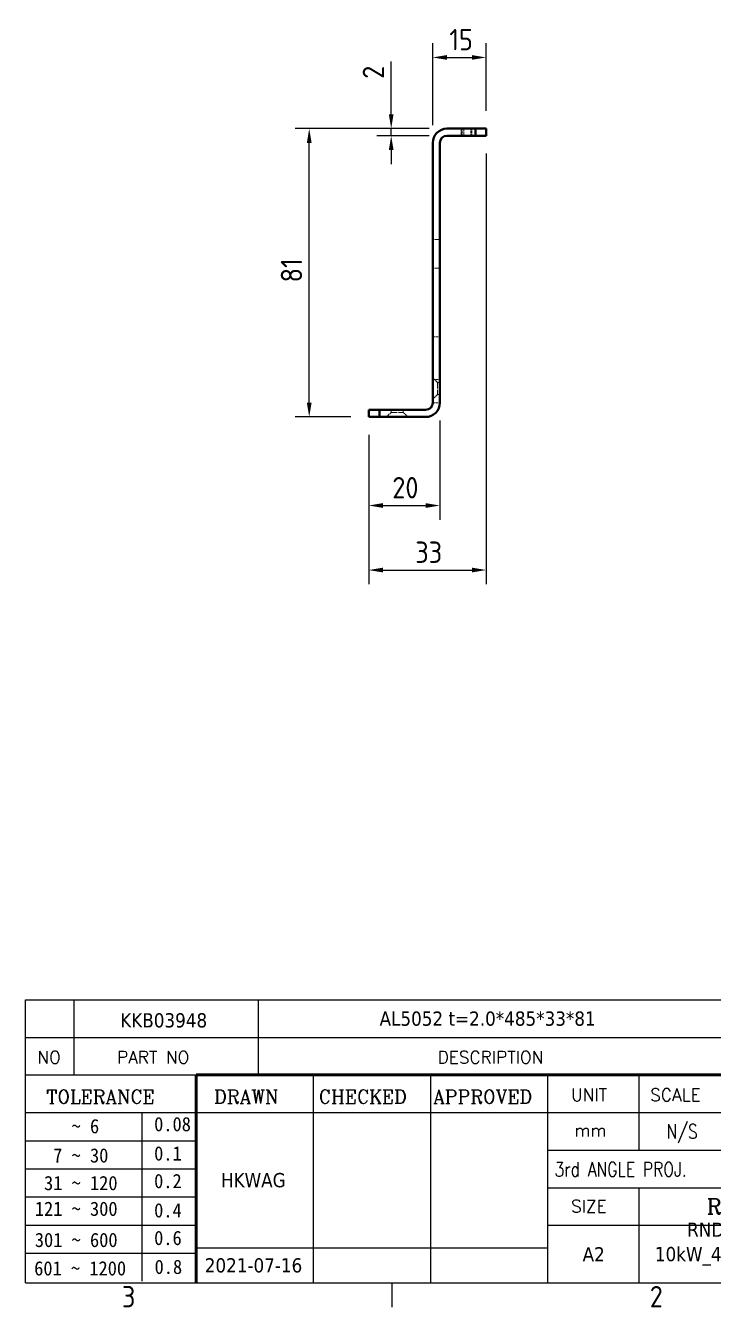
# Model space of a CAD drawing. Header units: millimetres. Extents: x 0 to 1188, y 0 to 840.
# Drawn here: x 788 to 981.4, y 13.1 to 373.2 of the extents above; entities that cross this region are included whole.
import ezdxf
from ezdxf.enums import TextEntityAlignment as Align

# ---------------------------------------------------------------- set-up
doc = ezdxf.new("R2010")
doc.units = ezdxf.units.MM
doc.header["$LTSCALE"] = 2
doc.linetypes.add('DASHED', pattern=[0.2067, 0.1654, -0.0413])
doc.layers.get('0').update_dxf_attribs({"color": 3, "lineweight": 25})
for name, color, linetype, lineweight in [('가려진 것(ISO)', 2, 'DASHED', 18), ('가시적인 것(ISO)', 3, 'Continuous', 40), ('경계(ISO)', 7, 'Continuous', 25), ('제목(ISO)', 5, 'Continuous', 50), ('치수(ISO)', 2, 'Continuous', 25)]:
    doc.layers.add(name, color=color, linetype=linetype, lineweight=lineweight)
doc.styles.add('HAN_291', font='')
doc.styles.add('RC_284', font='ROMANC.shx')
doc.styles.add('RC_287', font='ROMANC.shx')
doc.styles.add('RC_292', font='ROMANC.shx')
doc.styles.add('문자 텍스트_PSTEK_POSCO', font='isocp.shx')
doc.styles.add('치수 텍스트_PSTEK_POSCO', font='isocp.shx')
doc.styles.add('텍스트 스타일198', font='tahoma.ttf')
doc.styles.add('텍스트 스타일333', font='ROMANC.shx', dxfattribs={"width": 0.800000011920929})
doc.styles.get('HAN_291').set_extended_font_data('GulimChe')
doc.dimstyles.new('치수_PSTEK_POSCO', dxfattribs={"dimscale": 2, "dimtxt": 3, "dimasz": 2, "dimexe": 2, "dimexo": 2.5, "dimgap": 1, "dimtad": 1, "dimrnd": 1e-08, "dimdsep": 46, "dimtxsty": '치수 텍스트_PSTEK_POSCO', "dimcen": 0.09, "dimdle": 10, "dimclrd": 7, "dimclre": 7, "dimclrt": 2, "dimadec": 1, "dimazin": 2, "dimtfac": 1, "dimtmove": 0, "dimatfit": 3, "dimfxl": 0, "dimtolj": 1, "dimlwd": -1, "dimlwe": -1, "dimarcsym": 0})

# ---------------------------------------------------------------- blocks, each defined once
blk = doc.blocks.new('경계 Default Border')
at = {"layer": '경계(ISO)'}
blk.add_line((445.4999923706055, 10), (445.4999923706055, 6.599999666213989), dxfattribs=at)
at = {"layer": '경계(ISO)', "color": 2, "char_height": 3.00000011920929, "attachment_point": 7, "style": '문자 텍스트_PSTEK_POSCO'}
for s, insert in [('3', (407.5435395229536, 6.57139439638704)), ('2', (481.752739416884, 6.57139439638704))]:
    blk.add_mtext(s, dxfattribs=dict(at, insert=insert))
blk = doc.blocks.new('제목 블록 PSTEK')
at = {"color": 180}
for p, q in [((182.475792979055, 11.79100474011392), (182.4757929790549, 51.56524660363496)), ((182.4757929790549, 51.56524660363496), (372.4757929537551, 51.56524660363496)), ((189.2651435055721, 51.56524660363496), (189.2651435055722, 41.00524660363494)), ((215.2152739891528, 41.00524660363494), (215.2152739891528, 51.56524660363496)), ((182.475792979055, 46.2852466036349), (372.4757929537551, 46.28524660363492)), ((182.475792979055, 41.00524660363493), (206.451475290024, 41.00524660363493)), ((222.9401812389276, 11.79100474011392), (222.9401812389276, 41.00524660363494)), ((239.4288871878316, 11.79100474011392), (239.4288871878316, 41.00524660363494)), ((255.9175931367356, 11.79100474011392), (255.9175931367356, 41.00524660363494)), ((268.6918866058747, 41.00524660363494), (268.6918866058747, 30.44524660363498)), ((182.475792979055, 35.72524660363497), (206.451475290024, 35.72524660363497)), ((198.8621818849491, 12.02524660363491), (198.8621818849491, 35.72524660363497)), ((206.451475290024, 35.72524660363497), (372.4757929537551, 35.72524660363497)), ((182.475792979055, 31.77524660363492), (206.451475290024, 31.77524660363492)), ((255.917593136736, 30.44524660363498), (372.4757929537552, 30.44524660363501)), ((182.475792979055, 27.82524660363487), (206.451475290024, 27.82524660363487)), ((182.475792979055, 23.87524660363505), (206.451475290024, 23.87524660363505)), ((255.9175931367359, 25.16524660363502), (372.4757929537552, 25.165246603635)), ((268.6918866058744, 25.16524660363502), (268.6918866058744, 11.79100474011392)), ((182.475792979055, 19.92524660363478), (206.451475290024, 19.92524660363478)), ((255.9175931367359, 19.88524660363481), (310.0881549537553, 19.88524660363481)), ((206.451475290024, 16.74100474011396), (255.9175931367359, 16.74100474011396)), ((182.475792979055, 15.97524660363496), (206.451475290024, 15.97524660363496)), ((182.475792979055, 11.79100474011392), (372.4757929537551, 11.79100474011389))]:
    blk.add_line(p, q, dxfattribs=at)
at = {"color": 7, "lineweight": 50}
for p, q in [((206.4514752900237, 11.79100474011392), (206.4514752900237, 41.00524660363494)), ((206.451475290024, 41.00524660363494), (372.4757929537551, 41.00524660363496))]:
    blk.add_line(p, q, dxfattribs=at)
at = {"layer": '제목(ISO)', "lineweight": 18}
blk.add_line((182.475792979055, 35.72500474011393), (182.475792979055, 11.79100474011392), dxfattribs=at)
at = {"color": 2}
for s, height, style, p in [('NO', 1.742399930953979, 'RC_284', (184.135398793432, 42.62317362549192)), ('PART NO', 1.742399930953979, 'RC_284', (195.3359407378685, 42.62317362549192)), ('DESCRIPTION', 1.742399930953979, 'RC_284', (240.4025565652523, 42.62317362549192)), (' TOLERANCE', 1.899999976158142, 'RC_287', (184.0872874387979, 37.00893196870329)), ('DRAWN', 1.899999976158142, 'RC_287', (208.9766620976279, 37.00893196870329)), ('CHECKED', 1.899999976158142, 'RC_287', (223.6856844514997, 37.00893196870329)), ('APPROVED', 1.899999976158142, 'RC_287', (239.7795453577791, 37.00893196870329)), ('UNIT', 1.742399930953979, 'RC_284', (259.1652673287452, 37.34317362549218)), ('SCALE', 1.742399930953979, 'RC_284', (270.2934779252897, 37.34317362549218)), ('    ~ 6', 2.000000029802322, 'HAN_291', (183.7721304966814, 32.8176515608431)), ('0.08', 2.000000029802322, 'HAN_291', (200.5467345600617, 33.09873600004101)), ('mm', 1.742399930953979, 'RC_284', (259.6505418159997, 32.3543089683787)), ('  7 ~ 30', 2.000000029802322, 'HAN_291', (183.7721304966814, 28.70538114822415)), ('0.1', 2.000000029802322, 'HAN_291', (200.5467345600617, 28.98646558742206)), ('0.2', 2.000000029802322, 'HAN_291', (200.5467345600617, 25.10736625836028)), (' 31 ~ 120', 2.000000029802322, 'HAN_291', (183.7721304966814, 24.82628181916237)), ('SIZE', 1.742399930953979, 'RC_284', (259.1652673287452, 21.69497768947366)), ('REFERENCE', 2.178000062704086, 'RC_292', (278.2741065029841, 21.43214925458022)), ('121 ~ 300', 2.000000029802322, 'HAN_291', (183.7721304966814, 21.21401206133254)), ('0.4', 2.000000029802322, 'HAN_291', (200.5467345600617, 20.99509650053045)), ('301 ~ 600', 2.000000029802322, 'HAN_291', (183.7721304966814, 16.83491273227077)), ('0.6', 2.000000029802322, 'HAN_291', (200.5467345600617, 17.11599717146868)), ('601 ~ 1200', 2.000000029802322, 'HAN_291', (183.6802025156883, 12.84759660881125)), ('0.8', 2.000000029802322, 'HAN_291', (200.6097246063884, 13.05732192299702))]:
    blk.add_text(s, height=height, dxfattribs=dict(at, style=style)).set_placement(p)
at = {"color": 7, "style": '텍스트 스타일333', "width": 0.7999999523162842}
blk.add_text('N/S', height=2.000000029802322, dxfattribs=at).set_placement((274.7838860285014, 33.08524660363496), align=Align.MIDDLE_CENTER)
at = {"color": 2, "style": '텍스트 스타일333', "width": 0.7999999523162842}
blk.add_text('3rd ANGLE PROJ.', height=2.000000029802322, dxfattribs=at).set_placement((256.8430306642954, 26.76148381654429))
at = {"layer": '제목(ISO)', "color": 7, "style": '텍스트 스타일198'}
for tag, p in [('질량\\P3;_001', (350.3046145979153, 48.1643332325385)), ('부품_번호_001', (195.7843283186424, 47.68004260673702)), ('설명_001', (232.2411595557862, 47.92245856837096)), ('재질_001', (290.6002202955571, 47.92524659519488)), ("3._Q'TY_001", (312.7051684940307, 47.92188863680521)), ('1._MODEL_NAME_001', (326.7684841840689, 37.52172745615292)), ('제목_001', (335.5349605824892, 32.12134217035067)), ('부품_번호_001', (334.4435685718743, 26.8052465951949)), ('설계자_001', (209.9396160013646, 25.23446884679021)), ('프로젝트_001', (275.4908784891643, 18.26999428335376)), ('시트_크기_001', (260.7896290458918, 14.81730632141838)), ('프로젝트_002', (270.9501059153493, 14.84611504470225)), ('작성_날짜_001', (207.6615770298207, 13.26600473167383)), ('프로젝트_003', (285.2523677708828, 11.42223580605074))]:
    blk.add_attdef(tag, p, '', height=2.000000029802322, dxfattribs=at)
for tag, p in [('4._COLOR', (327.6805273250926, 48.92524660363493)), ('점검자', (231.1845342133799, 26.23312567187446)), ('엔지니어링_승인자', (247.673240162284, 26.23312567187446)), ('점검_날짜', (231.1845342133799, 14.26600474011394)), ('엔지니어링_승인_날짜', (247.6732401622839, 14.26600474011394))]:
    blk.add_attdef(tag, text='', height=2.000000029802322, dxfattribs=at).set_placement(p, align=Align.MIDDLE_CENTER)
blk = doc.blocks.new('*D39')
at = {"layer": 'Defpoints', "color": 0}
for p in [(904.485531345984, 267.2676306546034), (884.4855313459832, 263.2676306546034), (904.485531345984, 238.3994931290545)]:
    blk.add_point(p, dxfattribs=at)
at = {"layer": '치수(ISO)', "color": 7}
for p, q in [((904.485531345984, 262.2676306546034), (904.485531345984, 234.3994931290545)), ((884.4855313459832, 258.2676306546034), (884.4855313459832, 234.3994931290545)), ((888.4855313459832, 238.3994931290545), (900.485531345984, 238.3994931290545))]:
    blk.add_line(p, q, dxfattribs=at)
for points in [[(888.4855313459832, 239.0661597957211), (888.4855313459832, 237.7328264623878), (884.4855313459832, 238.3994931290545)], [(900.485531345984, 239.0661597957211), (900.485531345984, 237.7328264623878), (904.485531345984, 238.3994931290545)]]:
    blk.add_solid(points, dxfattribs=at)
at = {"layer": '치수(ISO)', "color": 2, "insert": (891.1069880388969, 243.4000836802356), "char_height": 6, "attachment_point": 4, "style": '치수 텍스트_PSTEK_POSCO'}
blk.add_mtext('\\A1;20', dxfattribs=at)
blk = doc.blocks.new('*D40')
at = {"layer": 'Defpoints', "color": 0}
for p in [(917.4855313459831, 364.2676306546033), (917.4855313459831, 344.2676306546033), (902.485531345984, 340.2676306546034)]:
    blk.add_point(p, dxfattribs=at)
at = {"layer": '치수(ISO)', "color": 7}
for p, q in [((902.485531345984, 345.2676306546034), (902.485531345984, 368.2676306546033)), ((917.4855313459831, 349.2676306546033), (917.4855313459831, 368.2676306546033)), ((906.485531345984, 364.2676306546033), (913.4855313459831, 364.2676306546033))]:
    blk.add_line(p, q, dxfattribs=at)
for points in [[(906.485531345984, 364.93429732127), (906.485531345984, 363.6009639879366), (902.485531345984, 364.2676306546033)], [(913.4855313459831, 364.93429732127), (913.4855313459831, 363.6009639879366), (917.4855313459831, 364.2676306546033)]]:
    blk.add_solid(points, dxfattribs=at)
at = {"layer": '치수(ISO)', "color": 2, "insert": (907.1612672772716, 369.2676306546033), "char_height": 6, "attachment_point": 4, "style": '치수 텍스트_PSTEK_POSCO'}
blk.add_mtext('\\A1;15', dxfattribs=at)
blk = doc.blocks.new('*D41')
at = {"layer": 'Defpoints', "color": 0}
for p in [(890.7991224487515, 344.2676306546034), (906.485531345984, 344.2676306546034), (906.485531345984, 342.2676306546033)]:
    blk.add_point(p, dxfattribs=at)
at = {"layer": '치수(ISO)', "color": 7}
for p, q in [((890.7991224487515, 348.2676306546034), (890.7991224487515, 363.1665208528239)), ((901.485531345984, 344.2676306546034), (886.7991224487515, 344.2676306546034)), ((901.485531345984, 342.2676306546033), (886.7991224487515, 342.2676306546034)), ((890.7991224487515, 342.2676306546034), (890.7991224487515, 344.2676306546034)), ((890.7991224487515, 338.2676306546034), (890.7991224487515, 334.2676306546034))]:
    blk.add_line(p, q, dxfattribs=at)
for points in [[(890.1324557820849, 348.2676306546034), (891.4657891154181, 348.2676306546034), (890.7991224487515, 344.2676306546034)], [(890.1324557820849, 338.2676306546034), (891.4657891154181, 338.2676306546034), (890.7991224487515, 342.2676306546034)]]:
    blk.add_solid(points, dxfattribs=at)
at = {"layer": '치수(ISO)', "color": 2, "insert": (885.7985318975703, 358.2538043173909), "char_height": 6, "attachment_point": 4, "rotation": 90, "style": '치수 텍스트_PSTEK_POSCO'}
blk.add_mtext('\\A1;2', dxfattribs=at)
blk = doc.blocks.new('*D49')
at = {"layer": 'Defpoints', "color": 0}
for p in [(867.7557164252638, 344.2676306546034), (906.485531345984, 344.2676306546034), (884.4855313459832, 263.2676306546034)]:
    blk.add_point(p, dxfattribs=at)
at = {"layer": '치수(ISO)', "color": 7}
for p, q in [((901.485531345984, 344.2676306546034), (863.7557164252638, 344.2676306546034)), ((867.7557164252638, 267.2676306546034), (867.7557164252638, 340.2676306546034)), ((879.4855313459832, 263.2676306546034), (863.7557164252638, 263.2676306546034))]:
    blk.add_line(p, q, dxfattribs=at)
for points in [[(867.0890497585972, 340.2676306546034), (868.4223830919304, 340.2676306546034), (867.7557164252638, 344.2676306546034)], [(867.0890497585972, 267.2676306546034), (868.4223830919304, 267.2676306546034), (867.7557164252638, 263.2676306546034)]]:
    blk.add_solid(points, dxfattribs=at)
at = {"layer": '치수(ISO)', "color": 2, "insert": (862.7557164252637, 301.0676306546034), "char_height": 6, "attachment_point": 4, "rotation": 90, "style": '치수 텍스트_PSTEK_POSCO'}
blk.add_mtext('\\A1;81', dxfattribs=at)
blk = doc.blocks.new('*D50')
at = {"layer": 'Defpoints', "color": 0}
for p in [(917.4855313459831, 342.2676306546033), (884.4855313459832, 263.2676306546034), (917.4855313459831, 220.2704704048322)]:
    blk.add_point(p, dxfattribs=at)
at = {"layer": '치수(ISO)', "color": 7}
for p, q in [((917.4855313459831, 337.2676306546033), (917.4855313459831, 216.2704704048322)), ((884.4855313459832, 258.2676306546034), (884.4855313459832, 216.2704704048322)), ((888.4855313459832, 220.2704704048322), (913.4855313459831, 220.2704704048322))]:
    blk.add_line(p, q, dxfattribs=at)
for points in [[(888.4855313459832, 220.9371370714989), (888.4855313459832, 219.6038037381656), (884.4855313459832, 220.2704704048322)], [(913.4855313459831, 220.9371370714989), (913.4855313459831, 219.6038037381656), (917.4855313459831, 220.2704704048322)]]:
    blk.add_solid(points, dxfattribs=at)
at = {"layer": '치수(ISO)', "color": 2, "insert": (897.5612672772711, 225.2704704048322), "char_height": 6, "attachment_point": 4, "style": '치수 텍스트_PSTEK_POSCO'}
blk.add_mtext('\\A1;33', dxfattribs=at)

msp = doc.modelspace()

# ---------------------------------------------------------------- linework, layer by layer
at = {"layer": '가려진 것(ISO)', "ltscale": 1.904596567153931}
for p, q in [((910.4855313459565, 344.2676306546034), (910.4855313459565, 342.2676306546033)), ((910.7560313459566, 342.2676306546033), (910.7560313459566, 344.2676306546034)), ((911.2355313459523, 344.2676306546034), (911.2355313459523, 342.2676306546034)), ((913.2150313459566, 342.2676306546033), (913.2150313459566, 344.2676306546034)), ((913.4855313459566, 342.2676306546033), (913.4855313459566, 344.2676306546034)), ((904.4855313459722, 313.1176306546035), (902.4855313459722, 313.1176306546035)), ((904.4855313459722, 305.1176306546035), (902.4855313459722, 305.1176306546035)), ((902.4855313459759, 285.7676306546035), (904.4855313459759, 285.7676306546035)), ((902.4855313459759, 273.7676306546035), (904.4855313459759, 273.7676306546035)), ((902.4855313459514, 267.2676306546034), (904.4855313459515, 267.2676306546034))]:
    msp.add_line(p, q, dxfattribs=at)
at = {"layer": '가려진 것(ISO)', "ltscale": 1.750771045684814}
for p, q in [((903.785531345977, 272.9676306546033), (902.4855313459768, 274.2676306546034)), ((903.785531345977, 269.5676306546034), (902.4855313459768, 268.2676306546034)), ((890.7855313459766, 264.5676306546033), (889.4855313459766, 263.2676306546034)), ((894.1855313459766, 264.5676306546033), (895.4855313459766, 263.2676306546034))]:
    msp.add_line(p, q, dxfattribs=at)
at = {"layer": '가려진 것(ISO)', "ltscale": 5.086113929748535}
for p, q in [((903.785531345977, 272.9676306546034), (903.785531345977, 269.5676306546034)), ((890.7855313459766, 264.5676306546033), (894.1855313459766, 264.5676306546033))]:
    msp.add_line(p, q, dxfattribs=at)
at = {"layer": '가려진 것(ISO)', "ltscale": 0.6665437817573547}
for p, q in [((904.4855313459768, 272.9676306546033), (903.785531345977, 272.9676306546033)), ((904.4855313459768, 269.5676306546034), (903.785531345977, 269.5676306546034)), ((890.7855313459766, 265.2676306546034), (890.7855313459766, 264.5676306546033)), ((894.1855313459766, 265.2676306546034), (894.1855313459766, 264.5676306546033))]:
    msp.add_line(p, q, dxfattribs=at)
at = {"layer": '가시적인 것(ISO)'}
for p, q in [((914.485531345984, 344.2676306546034), (906.485531345984, 344.2676306546034)), ((914.485531345984, 342.2676306546033), (906.485531345984, 342.2676306546033)), ((917.4855313459831, 344.2676306546034), (914.485531345984, 344.2676306546034)), ((914.485531345984, 344.2676306546034), (914.485531345984, 342.2676306546033)), ((914.485531345984, 342.2676306546033), (917.4855313459831, 342.2676306546033)), ((917.4855313459831, 342.2676306546033), (917.4855313459831, 344.2676306546034)), ((902.485531345984, 340.2676306546034), (902.485531345984, 267.2676306546034)), ((904.485531345984, 340.2676306546034), (904.485531345984, 267.2676306546034)), ((887.485531345984, 265.2676306546034), (884.4855313459832, 265.2676306546034)), ((884.4855313459832, 265.2676306546034), (884.4855313459832, 263.2676306546034)), ((884.4855313459832, 263.2676306546034), (887.485531345984, 263.2676306546034)), ((887.485531345984, 265.2676306546034), (900.4855313459839, 265.2676306546034)), ((887.485531345984, 263.2676306546034), (887.485531345984, 265.2676306546034)), ((887.485531345984, 263.2676306546034), (900.4855313459839, 263.2676306546034))]:
    msp.add_line(p, q, dxfattribs=at)
for centre, radius, start, end in [((906.485531345984, 340.2676306546033), 4.000000000000004, 90, 180), ((906.485531345984, 340.2676306546033), 2.000000000000006, 90, 180), ((900.4855313459841, 267.2676306546033), 3.999999999999995, 270, 0), ((900.4855313459841, 267.2676306546033), 1.999999999999997, 270, 0)]:
    msp.add_arc(centre, radius, start, end, dxfattribs=at)

# ---------------------------------------------------------------- block references
at = {"xscale": 2, "yscale": 2, "zscale": 2}
msp.add_blockref('경계 Default Border', (0, 0), dxfattribs=at)
ref = msp.add_blockref('제목 블록 PSTEK', (423.0484140924897, -3.58200948022779), dxfattribs=dict(xscale=2, yscale=2, zscale=2))
ref.add_attrib('설계자_001', 'HKWAG', (842.9276460952188, 46.88692821335263), dxfattribs={"layer": '제목(ISO)', "color": 7, "height": 4.000000059604645, "style": '텍스트 스타일198'})
ref.add_attrib('프로젝트_001', 'RND_2021_컨버터_DC', (974.0301710708183, 32.95797908647973), dxfattribs={"layer": '제목(ISO)', "color": 7, "height": 4.000000059604645, "style": '텍스트 스타일198'})
ref.add_attrib('시트_크기_001', 'A2', (944.6276721842731, 26.05260316260896), dxfattribs={"layer": '제목(ISO)', "color": 7, "height": 4.000000059604645, "style": '텍스트 스타일198'})
ref.add_attrib('작성_날짜_001', '2021-07-16', (838.3715681521311, 22.94999998311987), dxfattribs={"layer": '제목(ISO)', "color": 7, "height": 4.000000059604645, "style": '텍스트 스타일198'})
ref.add_attrib('설명_001', 'AL5052 t=2.0*485*33*81', (887.5307332040622, 92.26290765651414), dxfattribs={"layer": '제목(ISO)', "color": 7, "height": 4.000000059604645, "style": '텍스트 스타일198'})
ref.add_attrib('부품_번호_001', 'KKB03948', (814.6170707297742, 91.77807573324625), dxfattribs={"layer": '제목(ISO)', "color": 7, "height": 4.000000059604645, "style": '텍스트 스타일198'})
ref.add_attrib('프로젝트_002', '10kW_40kV_250mA 집진기 개', (964.9486259231882, 26.11022060917672), dxfattribs={"layer": '제목(ISO)', "color": 7, "height": 4.000000059604645, "style": '텍스트 스타일198'})

# ---------------------------------------------------------------- dimensions: what is measured, and where the dimension line sits
at = {"layer": '치수(ISO)', "color": 7}
for base, p1, p2, angle, override, picture, middle in [((917.4855313459831, 364.2676306546033), (902.485531345984, 340.2676306546034), (917.4855313459831, 344.2676306546033), 180, {"dimdec": 2, "dimtp": 0, "dimtm": -0, "dimtdec": 2, "dimtofl": 0, "dimatfit": 1}, '*D40', (909.9855313459835, 364.2676306546033)), ((890.7991224487515, 344.2676306546034), (906.485531345984, 342.2676306546033), (906.485531345984, 344.2676306546034), 90, {"dimdec": 2, "dimtp": 0, "dimtm": -0, "dimtdec": 2, "dimtofl": 1, "dimatfit": 1}, '*D41', (890.7991224487514, 359.7101625851075)), ((867.7557164252638, 344.2676306546034), (884.4855313459832, 263.2676306546034), (906.485531345984, 344.2676306546034), 90, {"dimdec": 2, "dimtp": 0, "dimtm": -0, "dimtdec": 2, "dimtofl": 0, "dimatfit": 1}, '*D49', (867.7557164252637, 303.7676306546034)), ((917.4855313459831, 220.2704704048322), (884.4855313459832, 263.2676306546034), (917.4855313459831, 342.2676306546033), 180, {"dimdec": 2, "dimtp": 0, "dimtm": -0, "dimtdec": 2, "dimtofl": 0, "dimatfit": 1}, '*D50', (900.9855313459831, 220.2704704048322)), ((904.485531345984, 238.3994931290545), (884.4855313459832, 263.2676306546034), (904.485531345984, 267.2676306546034), 180, {"dimdec": 2, "dimtp": 0, "dimtm": -0, "dimtdec": 2, "dimtofl": 0, "dimatfit": 1}, '*D39', (894.4855313459835, 238.3994931290545))]:
    dim = msp.add_linear_dim(base=base, p1=p1, p2=p2, angle=angle, dimstyle='치수_PSTEK_POSCO', override=override, dxfattribs=at)
    dim.commit()
    dim.dimension.update_dxf_attribs({"geometry": picture, "text_midpoint": middle, "dimtype": 160})

doc.saveas('drawing.dxf')
